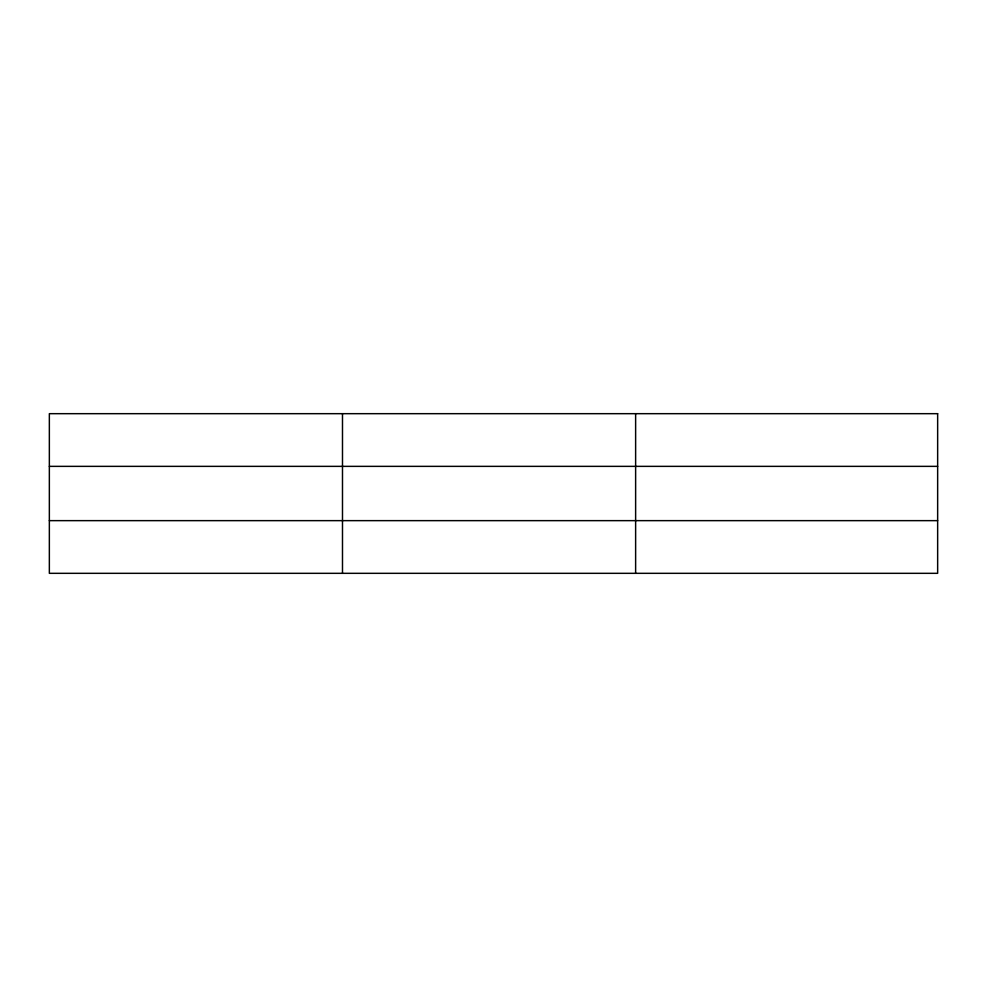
<?xml version="1.0" encoding="UTF-8"?>
<svg xmlns="http://www.w3.org/2000/svg" width="987" height="987" viewBox="0 0 987 987"><rect width="100%" height="100%" fill="white"/><g stroke="black" fill="none" stroke-linecap="round" stroke-linejoin="round"><path stroke-width="1.48" d="M342.489 413.676L342.489 573.324M635.628 413.676L635.628 573.324M49.35 466.357L937.65 466.357M49.35 520.642L937.65 520.642M937.65 413.676L937.65 573.324L49.35 573.324L49.35 413.676L937.65 413.676"/></g></svg>
